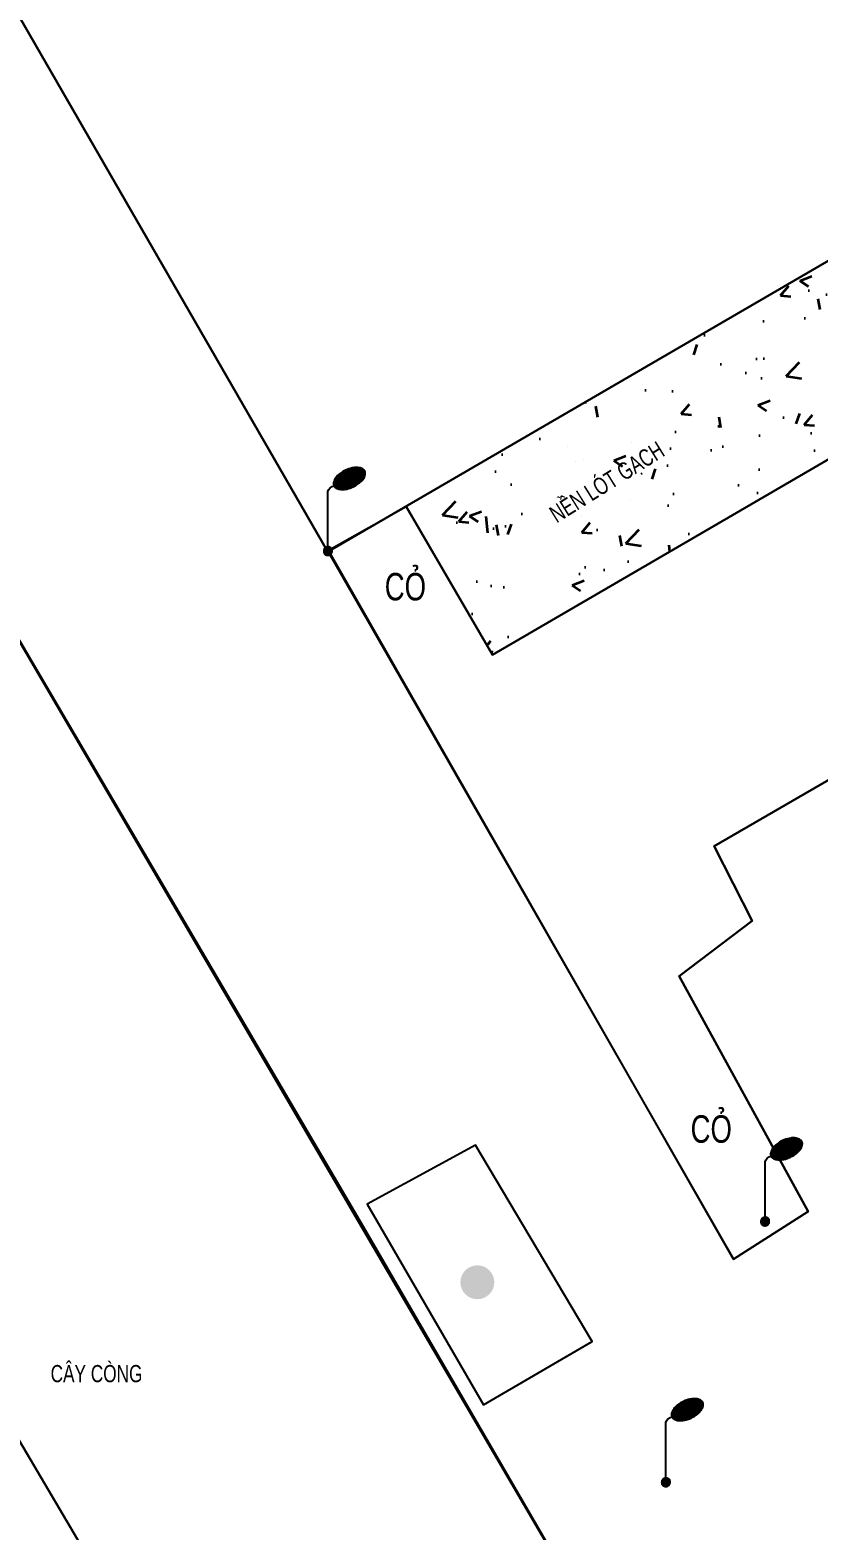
# Model space of a CAD drawing. Header units: millimetres. Extents: x 120 to 288, y 58 to 216.
# Drawn here: x 132.053 to 133.146, y 158.907 to 160.987 of the extents above; entities that cross this region are included whole.
import ezdxf

# ---------------------------------------------------------------- set-up
doc = ezdxf.new("R2010")
doc.units = ezdxf.units.MM
doc.header["$LTSCALE"] = 0.3
doc.header["$MEASUREMENT"] = 0
doc.layers.add('HATCH1', color=8, linetype='CONTINUOUS')
doc.layers.add('Ky hieu', color=7, linetype='CONTINUOUS')
doc.styles.add('DIM', font='vavon.TTF')
doc.linetypes.add('FENCELINE2', pattern='A,0.25,-0.1,[132,ltypeshp.shx,S=0.1,R=0,X=-0.1,Y=0],-0.1,1', length=1.45)

# ---------------------------------------------------------------- blocks, each defined once
blk = doc.blocks.new('Cot den')
at = {"layer": 'Ky hieu', "color": 5, "linetype": 'Continuous'}
for p, q in [((474185.965, 1112245.026), (474185.991, 1112245.093)), ((474185.965, 1112242.67), (474185.965, 1112245.026)), ((474185.991, 1112245.093), (474186.045, 1112245.174)), ((474186.045, 1112245.174), (474186.126, 1112245.228)), ((474186.126, 1112245.228), (474186.193, 1112245.255))]:
    blk.add_line(p, q, dxfattribs=at)
mesh = blk.add_polyface(dxfattribs=at)
corners = [(474186.293, 1112245.159), (474186.24, 1112245.199), (474186.324, 1112245.147), (474186.222, 1112245.225), (474186.388, 1112245.122), (474186.202, 1112245.255), (474186.426, 1112245.115), (474186.192, 1112245.289), (474186.489, 1112245.105), (474186.184, 1112245.319), (474186.528, 1112245.105), (474186.186, 1112245.362), (474186.599, 1112245.106), (474186.187, 1112245.386), (474186.631, 1112245.111), (474186.204, 1112245.434), (474186.707, 1112245.122), (474186.22, 1112245.483), (474186.772, 1112245.14), (474186.246, 1112245.526), (474186.839, 1112245.159), (474186.272, 1112245.571), (474186.898, 1112245.183), (474186.31, 1112245.616), (474186.965, 1112245.21), (474186.343, 1112245.654), (474187.016, 1112245.237), (474186.397, 1112245.701), (474187.086, 1112245.274), (474186.425, 1112245.727), (474187.119, 1112245.297), (474186.505, 1112245.781), (474187.199, 1112245.351), (474186.538, 1112245.804), (474187.227, 1112245.377), (474186.608, 1112245.841), (474187.281, 1112245.424), (474186.658, 1112245.868), (474187.313, 1112245.462), (474186.726, 1112245.896), (474187.352, 1112245.507), (474186.785, 1112245.919), (474187.378, 1112245.552), (474186.851, 1112245.938), (474187.404, 1112245.595), (474186.917, 1112245.956), (474187.42, 1112245.644), (474186.993, 1112245.967), (474187.436, 1112245.692), (474187.025, 1112245.972), (474187.438, 1112245.716), (474187.095, 1112245.973), (474187.44, 1112245.759), (474187.135, 1112245.973), (474187.432, 1112245.789), (474187.422, 1112245.824), (474187.197, 1112245.963), (474187.422, 1112245.824), (474187.401, 1112245.854), (474187.235, 1112245.956), (474187.384, 1112245.879), (474187.3, 1112245.931), (474187.331, 1112245.919)]
mesh.append_faces([[corners[k] for k in face] for face in [(0, 0, 2, 1), (1, 2, 4, 3), (3, 4, 6, 5), (5, 6, 8, 7), (7, 8, 10, 9), (9, 10, 12, 11), (11, 12, 14, 13), (13, 14, 16, 15), (15, 16, 18, 17), (17, 18, 20, 19), (19, 20, 22, 21), (21, 22, 24, 23), (23, 24, 26, 25), (25, 26, 28, 27), (27, 28, 30, 29), (29, 30, 32, 31), (31, 32, 34, 33), (33, 34, 36, 35), (35, 36, 38, 37), (37, 38, 40, 39), (39, 40, 42, 41), (41, 42, 44, 43), (43, 44, 46, 45), (45, 46, 48, 47), (47, 48, 50, 49), (49, 50, 52, 51), (51, 52, 54, 53), (53, 54, 57, 56), (56, 55, 58, 59), (59, 58, 60, 61), (61, 60, 62, 62)]], dxfattribs={"vtx0": -1, "vtx2": -1, "color": 5})
mesh = blk.add_polyface(dxfattribs=at)
corners = [(474185.872, 1112242.529), (474185.856, 1112242.542), (474185.903, 1112242.513), (474185.846, 1112242.551), (474185.909, 1112242.511), (474185.832, 1112242.567), (474185.934, 1112242.504), (474185.824, 1112242.577), (474185.943, 1112242.503), (474185.815, 1112242.594), (474185.965, 1112242.501), (474185.808, 1112242.608), (474185.978, 1112242.502), (474185.804, 1112242.623), (474185.995, 1112242.504), (474185.799, 1112242.639), (474186.01, 1112242.508), (474185.798, 1112242.655), (474186.026, 1112242.513), (474185.796, 1112242.67), (474186.039, 1112242.519), (474185.796, 1112242.67), (474186.057, 1112242.529), (474185.798, 1112242.689), (474186.065, 1112242.535), (474185.799, 1112242.7), (474186.084, 1112242.551), (474185.806, 1112242.723), (474186.089, 1112242.557), (474185.808, 1112242.732), (474186.105, 1112242.577), (474185.82, 1112242.754), (474186.109, 1112242.585), (474185.824, 1112242.762), (474186.121, 1112242.608), (474185.84, 1112242.782), (474186.123, 1112242.616), (474185.846, 1112242.789), (474186.13, 1112242.639), (474185.864, 1112242.804), (474186.131, 1112242.65), (474185.872, 1112242.81), (474186.133, 1112242.67), (474185.89, 1112242.82), (474186.131, 1112242.684), (474185.903, 1112242.826), (474186.13, 1112242.7), (474185.919, 1112242.831), (474186.125, 1112242.716), (474185.934, 1112242.835), (474186.121, 1112242.732), (474185.951, 1112242.837), (474186.114, 1112242.745), (474185.965, 1112242.838), (474186.105, 1112242.762), (474185.986, 1112242.836), (474186.097, 1112242.772), (474185.995, 1112242.835), (474186.084, 1112242.789), (474186.02, 1112242.828), (474186.073, 1112242.797), (474186.026, 1112242.826), (474186.057, 1112242.81)]
mesh.append_faces([[corners[k] for k in face] for face in [(0, 0, 2, 1), (1, 2, 4, 3), (3, 4, 6, 5), (5, 6, 8, 7), (7, 8, 10, 9), (9, 10, 12, 11), (11, 12, 14, 13), (13, 14, 16, 15), (15, 16, 18, 17), (17, 18, 20, 19), (21, 20, 22, 23), (23, 22, 24, 25), (25, 24, 26, 27), (27, 26, 28, 29), (29, 28, 30, 31), (31, 30, 32, 33), (33, 32, 34, 35), (35, 34, 36, 37), (37, 36, 38, 39), (39, 38, 40, 41), (41, 40, 42, 43), (43, 42, 44, 45), (45, 44, 46, 47), (47, 46, 48, 49), (49, 48, 50, 51), (51, 50, 52, 53), (53, 52, 54, 55), (55, 54, 56, 57), (57, 56, 58, 59), (59, 58, 60, 61), (61, 60, 62, 62)]], dxfattribs={"vtx0": -1, "vtx2": -1, "color": 5})
blk = doc.blocks.new('Nha tuong')
at = {"layer": 'Ky hieu'}
h = blk.add_hatch(color=256, dxfattribs=at)
edge = h.paths.add_edge_path()
edge.add_arc((474232.372, 1112270.493), 0.838, -32.46793, 327.53207)

msp = doc.modelspace()

# ---------------------------------------------------------------- hatches: boundary and pattern name
at = {"layer": 'HATCH1', "lineweight": 35}
h = msp.add_hatch(dxfattribs=at)
h.set_pattern_fill('AR-CONC', color=256, scale=0.02381, style=0)
h.set_pattern_definition([(50, (-22574.53947, -52747.46666), (0.17077704103, -0.01494105513), [0.01785722725, -0.19642949973]), (355, (-22574.53947, -52747.46666), (-0.03303618794, 0.17909421155), [0.0142857818, -0.1571435998]), (100.4514, (-22574.52524, -52747.4679), (0.13774097993, 0.1641530477), [0.01517630744, -0.16693938703]), (46.1842, (-22574.53947, -52747.41904), (0.25410621246, -0.0394094754), [0.0267858409, -0.2946442496]), (96.6356, (-22574.5183, -52747.42233), (0.2225397911, 0.2319339225), [0.0227644619, -0.2504090406]), (351.1842, (-22574.53947, -52747.41904), (0.2225396101, 0.2319340963), [0.0214286727, -0.2357153997]), (21, (-22574.51566, -52747.43095), (0.14212139835, -0.09586209367), [0.01785722725, -0.19642949973]), (326, (-22574.51566, -52747.43095), (0.05793249567, 0.1726555886), [0.0142857818, -0.1571435998]), (71.4514, (-22574.50382, -52747.43894), (0.20005395224, 0.07679333832), [0.01517630744, -0.16693938703]), (37.5, (-22574.539474, -52747.46666), (0.00289521733, 0.07926081597), [0, -0.15523882888, 0, -0.15952456342, 0, -0.1577388407]), (7.5, (-22574.539474, -52747.46666), (0.06263590016, 0.09390799425), [0, -0.09095281079, 0, -0.15166738343, 0, -0.06011933174]), (327.5, (-22574.59257, -52747.46666), (0.12710118071, -0.005370232935), [0, -0.05952409083, 0, -0.18571516339, 0, -0.24642973603]), (317.5, (-22574.61638, -52747.46666), (0.13885450606, 0.02383463224), [0, -0.07738131808, 0, -0.1233339162, 0, -0.17500082704])])
h.paths.add_polyline_path([(133.62776, 160.66328), (133.50806, 160.8691), (132.57433, 160.32606), (132.69403, 160.12024)])

# ---------------------------------------------------------------- linework, layer by layer
at = {"layer": 'HATCH1', "ltscale": 5}
msp.add_lwpolyline([(134.81151, 154.27869), (132.7996, 157.72442, -0.4125842), (132.85832, 157.95051), (133.18539, 158.17341), (132.94511, 158.58683), (132.60548, 158.39972, -0.4672487), (132.35173, 158.49833), (131.80448, 159.42575), (130.29063, 162.02676, -0.3119335), (130.40888, 163.54672), (133.5901, 166.09666), (133.69655, 166.06171), (133.81841, 165.90821), (133.85104, 165.8671), (130.68649, 163.35966), (130.55512, 162.65805), (130.75283, 162.33242), (131.17242, 161.5737), (131.67246, 160.76315), (132.94511, 158.58683), (133.18539, 158.17341), (133.35796, 157.92728), (134.76267, 155.49507)], format="xyb", dxfattribs=at)
at = {"layer": 'HATCH1'}
for points in [[(133.85104, 165.8671), (133.69655, 166.06171), (133.5901, 166.09666), (131.99517, 164.83352), (131.23288, 164.21105), (130.40888, 163.54672), (130.40888, 163.54672), (130.25735, 163.32815), (130.15903, 163.07064), (130.11062, 162.5238), (130.17665, 162.24215), (130.29063, 162.02676), (131.55561, 159.8475), (132.35173, 158.49833), (132.45091, 158.40296), (132.60548, 158.39972), (132.94511, 158.58683)], [(132.46515, 160.26442), (133.02867, 159.2824), (133.13213, 159.34856), (132.95322, 159.67457), (133.0543, 159.75149), (133.00177, 159.85518), (133.7128, 160.26647), (133.7718, 160.16497), (133.88644, 160.21849), (134.08327, 159.89546), (134.1994, 159.96357), (133.63114, 160.94068)], [(133.50806, 160.8691), (133.62776, 160.66328), (132.69403, 160.12024), (132.57433, 160.32606)], [(134.08327, 159.89546), (133.88644, 160.21849), (133.7718, 160.16497), (133.7128, 160.26647), (133.00177, 159.85518), (133.0543, 159.75149), (132.95322, 159.67457), (133.13213, 159.34856)]]:
    msp.add_lwpolyline(points, dxfattribs=at)
at = {"layer": 'HATCH1', "ltscale": 5}
msp.add_lwpolyline([(133.85104, 165.8671), (133.69655, 166.06171), (133.5901, 166.09666), (131.99517, 164.83352), (131.23288, 164.21105), (130.40888, 163.54672), (130.40888, 163.54672), (130.25735, 163.32815), (130.15903, 163.07064), (130.11062, 162.5238), (130.17665, 162.24215), (130.29063, 162.02676), (131.55561, 159.8475), (132.35173, 158.49833), (132.45091, 158.40296), (132.60548, 158.39972), (132.94511, 158.58683)], dxfattribs=at)
at = {"layer": 'HATCH1', "linetype": 'FENCELINE2'}
msp.add_lwpolyline([(132.46595, 160.26303), (134.20619, 161.27512), (132.81143, 163.68477), (131.06428, 162.69217), (132.46595, 160.26303)], dxfattribs=at)
at = {"layer": 'HATCH1', "ltscale": 5}
for points in [[(131.06428, 162.69217), (132.81143, 163.68477), (134.20619, 161.27512), (132.46595, 160.26303), (131.06428, 162.69217)], [(133.63114, 160.94068), (134.19947, 159.96347), (134.08327, 159.89546), (133.88644, 160.21849), (133.7718, 160.16497), (133.7128, 160.26647), (133.00177, 159.85518), (133.0543, 159.75149), (132.95322, 159.67457), (133.13213, 159.34856), (133.02867, 159.2824), (132.46664, 160.26512), (132.57433, 160.32606), (132.69403, 160.12024), (133.62776, 160.66328), (133.50806, 160.8691)]]:
    msp.add_lwpolyline(points, close=True, dxfattribs=at)
at = {"layer": 'HATCH1', "linetype": 'FENCELINE2', "ltscale": 2}
msp.add_lwpolyline([(132.94511, 158.58683), (132.51841, 159.32156), (131.67246, 160.76315), (131.67246, 160.76315)], dxfattribs=at)
at = {"layer": 'HATCH1', "linetype": 'Continuous', "ltscale": 0.7}
msp.add_lwpolyline([(132.68149, 159.0803), (132.83245, 159.16843), (132.6707, 159.44027), (132.52034, 159.3586), (132.68149, 159.0803)], dxfattribs=at)

# ---------------------------------------------------------------- block references
at = {"layer": 'HATCH1', "xscale": 0.03504980631987564, "yscale": 0.03504980634066435, "zscale": 0.03504980631806899}
for p in [(-16487.66026, -38823.62605), (-16487.05396, -38824.55557), (-16487.19148, -38824.91708)]:
    msp.add_blockref('Cot den', p, dxfattribs=at)
at = {"layer": 'HATCH1', "linetype": 'Continuous', "ltscale": 0.7, "xscale": 0.02803984506629575, "yscale": 0.02803984505590051, "zscale": 0.02803984505445516}
msp.add_blockref('Nha tuong', (-13164.7291, -31028.64196), dxfattribs=at)

# ---------------------------------------------------------------- texts
at = {"layer": 'HATCH1', "style": 'DIM', "width": 0.75}
msp.add_text('NEÀN LOÙT GAÏCH', height=0.0238096, rotation=31.98305, dxfattribs=at).set_placement((132.78316, 160.30231))
for s, height, p in [('COÛ', 0.038095, (132.54468, 160.19568)), ('COÛ', 0.038095, (132.96895, 159.44378)), ('CAÂY COØNG', 0.02381, (132.08124, 159.11177, 0))]:
    msp.add_text(s, height=height, dxfattribs=at).set_placement(p)

doc.saveas('drawing.dxf')
